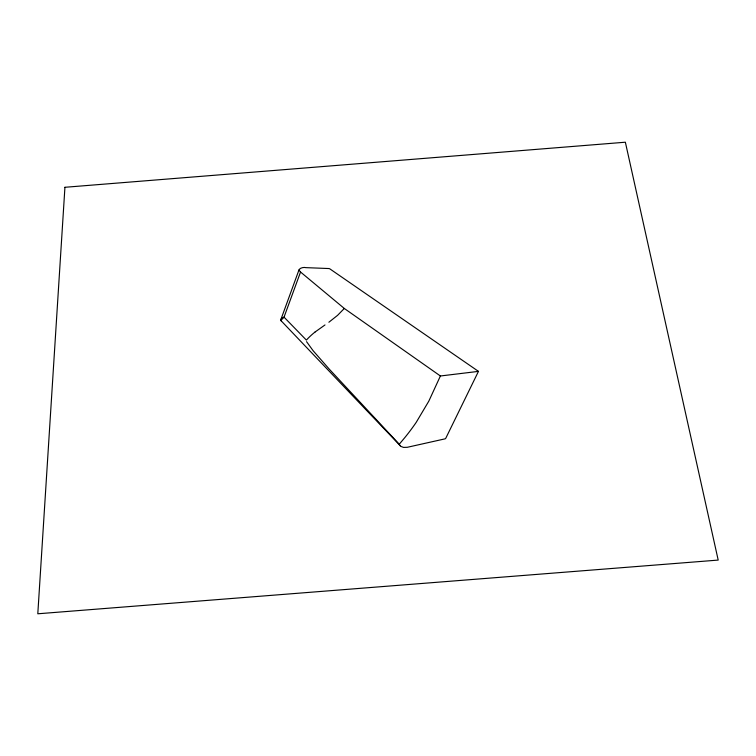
<?xml version="1.0" encoding="UTF-8"?>
<svg xmlns="http://www.w3.org/2000/svg" width="756" height="756" viewBox="0 0 756 756"><rect width="100%" height="100%" fill="white"/><g stroke="black" fill="none" stroke-linecap="round" stroke-linejoin="round"><path stroke-width="1.13" d="M478.463 371.376L329.729 268.786A3.922 3.317 -6.7 0 0 328.86 268.541L305.887 267.643C303.175 266.745 296.314 268.871 300.548 272.028L344.301 308.457L440.398 375.987L478.463 371.376L445.794 438.225A3.638 3.317 4.6 0 1 445.142 438.83L407.276 447.297L403.524 447.401L400.907 446.39L281.232 320.884A1.389 1.2 -10.7 0 1 281.043 320.232L284.029 317.142L300.548 272.028M280.882 319.882A2.41 2.079 -10.7 0 1 280.996 319.23L299.168 269.401M440.398 375.987L428.822 401.134L416.235 422.32A232.347 197.959 -15 0 1 404.781 437.648L399.244 444.235A5.33 4.886 -0.1 0 0 400.226 445.813M281.005 319.212L283.169 317.529A14.997 12.965 -10.4 0 1 284.029 317.142L306.369 340.096A78.114 69.647 -4.6 0 1 315.091 331.978M344.301 308.457L337.582 315.337L328.879 322.236M315.101 331.988L324.995 324.948M399.244 444.235L328.954 368.796L313.088 350.68L306.558 341.655M281.402 321.073A2.372 2.041 -10.7 0 1 280.92 320.213M64.931 187.29L37.8 613.787L718.2 560.083L625.363 142.213L64.931 187.29"/></g></svg>
